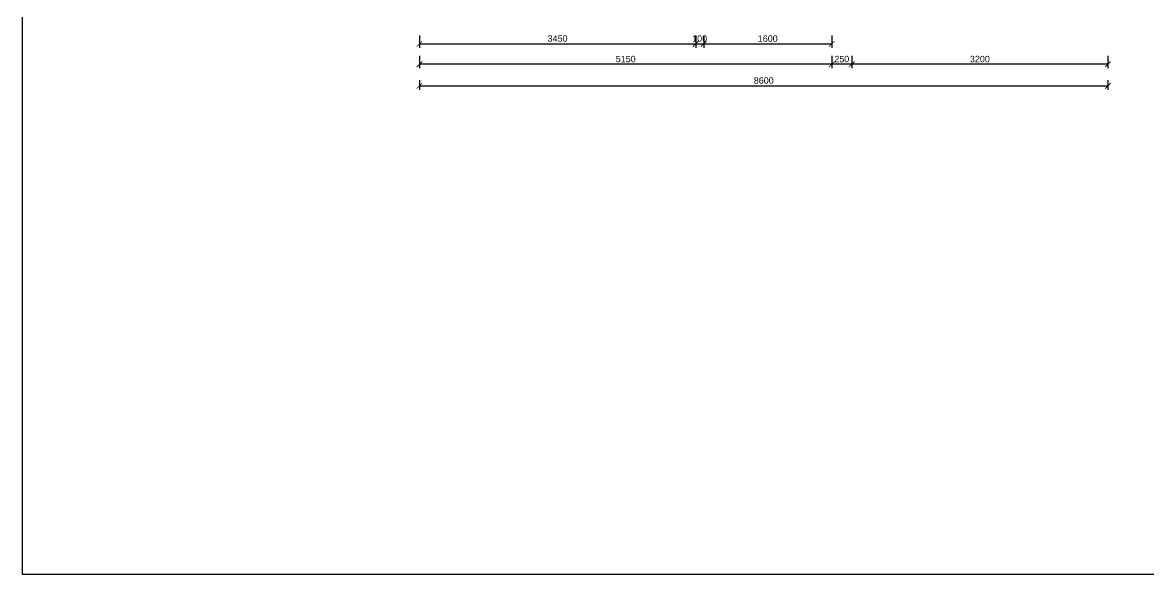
# Model space of a CAD drawing. Header units: metres. Extents: x -98677 to 89321, y -16450 to 242692.
# Drawn here: x -49749 to -35684, y 71362 to 78262 of the extents above; entities that cross this region are included whole.
import ezdxf

# ---------------------------------------------------------------- set-up
doc = ezdxf.new("R2010")
doc.units = ezdxf.units.M
doc.header["$LTSCALE"] = 0.001
doc.layers.add('Méret', color=7, linetype='Continuous')
doc.styles.add('dada', font='arial.ttf', dxfattribs={"height": 80})
doc.dimstyles.new('kicsi folyamatos', dxfattribs={"dimscale": 100, "dimtxt": 1, "dimasz": 0.7, "dimexe": 0.5, "dimexo": 0, "dimgap": 0.25, "dimtad": 1, "dimtxsty": 'dada', "dimblk1": 'ARCHTICK', "dimblk2": 'ARCHTICK', "dimsah": 1, "dimcen": 2.5, "dimadec": 0, "dimazin": 0, "dimtfac": 1, "dimtmove": 0, "dimatfit": 3, "dimldrblk": 'ARCHTICK', "dimfxl": 1, "dimarcsym": 0})

# ---------------------------------------------------------------- blocks, each defined once
blk = doc.blocks.new('_ArchTick')
at = {"color": 0, "linetype": 'ByBlock', "const_width": 0.15}
blk.add_lwpolyline([(-0.5, -0.5), (0.5, 0.5)], dxfattribs=at)
blk = doc.blocks.new('*D181')
at = {"layer": 'Defpoints', "color": 0, "ltscale": 10000}
for p in [(-44790, 77541), (-36190, 77541), (-36190, 77471)]:
    blk.add_point(p, dxfattribs=at)
at = {"layer": 'Méret', "color": 0, "lineweight": -2, "ltscale": 10000}
for p, q in [((-44790, 77541), (-44790, 77421)), ((-36190, 77541), (-36190, 77421)), ((-44790, 77471), (-36190, 77471))]:
    blk.add_line(p, q, dxfattribs=at)
at = {"layer": 'Méret', "color": 0, "lineweight": -2, "ltscale": 10000, "xscale": 70, "yscale": 70, "zscale": 70, "rotation": 180}
blk.add_blockref('_ArchTick', (-44790, 77471), dxfattribs=at)
at = {"layer": 'Méret', "color": 0, "lineweight": -2, "ltscale": 10000, "xscale": 70, "yscale": 70, "zscale": 70}
blk.add_blockref('_ArchTick', (-36190, 77471), dxfattribs=at)
at = {"layer": 'Méret', "color": 0, "ltscale": 10000, "insert": (-40490, 77537), "char_height": 80, "attachment_point": 5, "style": 'dada'}
blk.add_mtext('8600', dxfattribs=at)
blk = doc.blocks.new('*D182')
at = {"layer": 'Defpoints', "color": 0, "ltscale": 10000}
for p in [(-39390, 77845), (-36190, 77845), (-39390, 77740)]:
    blk.add_point(p, dxfattribs=at)
at = {"layer": 'Méret', "color": 0, "lineweight": -2, "ltscale": 10000}
for p, q in [((-39390, 77845), (-39390, 77690)), ((-36190, 77845), (-36190, 77690)), ((-36190, 77740), (-39390, 77740))]:
    blk.add_line(p, q, dxfattribs=at)
at = {"layer": 'Méret', "color": 0, "lineweight": -2, "ltscale": 10000, "xscale": 70, "yscale": 70, "zscale": 70, "rotation": 180}
blk.add_blockref('_ArchTick', (-39390, 77740), dxfattribs=at)
at = {"layer": 'Méret', "color": 0, "lineweight": -2, "ltscale": 10000, "xscale": 70, "yscale": 70, "zscale": 70}
blk.add_blockref('_ArchTick', (-36190, 77740), dxfattribs=at)
at = {"layer": 'Méret', "color": 0, "ltscale": 10000, "insert": (-37790, 77805), "char_height": 80, "attachment_point": 5, "style": 'dada'}
blk.add_mtext('3200', dxfattribs=at)
blk = doc.blocks.new('*D183')
at = {"layer": 'Defpoints', "color": 0, "ltscale": 10000}
for p in [(-39640, 77845), (-39390, 77845), (-39640, 77740)]:
    blk.add_point(p, dxfattribs=at)
at = {"layer": 'Méret', "color": 0, "lineweight": -2, "ltscale": 10000}
for p, q in [((-39640, 77845), (-39640, 77690)), ((-39390, 77845), (-39390, 77690)), ((-39390, 77740), (-39640, 77740))]:
    blk.add_line(p, q, dxfattribs=at)
at = {"layer": 'Méret', "color": 0, "lineweight": -2, "ltscale": 10000, "xscale": 70, "yscale": 70, "zscale": 70, "rotation": 180}
blk.add_blockref('_ArchTick', (-39640, 77740), dxfattribs=at)
at = {"layer": 'Méret', "color": 0, "lineweight": -2, "ltscale": 10000, "xscale": 70, "yscale": 70, "zscale": 70}
blk.add_blockref('_ArchTick', (-39390, 77740), dxfattribs=at)
at = {"layer": 'Méret', "color": 0, "ltscale": 10000, "insert": (-39515, 77805), "char_height": 80, "attachment_point": 5, "style": 'dada'}
blk.add_mtext('250', dxfattribs=at)
blk = doc.blocks.new('*D184')
at = {"layer": 'Defpoints', "color": 0, "ltscale": 10000}
for p in [(-44790, 77845), (-39640, 77845), (-44790, 77740)]:
    blk.add_point(p, dxfattribs=at)
at = {"layer": 'Méret', "color": 0, "lineweight": -2, "ltscale": 10000}
for p, q in [((-44790, 77845), (-44790, 77690)), ((-39640, 77845), (-39640, 77690)), ((-39640, 77740), (-44790, 77740))]:
    blk.add_line(p, q, dxfattribs=at)
at = {"layer": 'Méret', "color": 0, "lineweight": -2, "ltscale": 10000, "xscale": 70, "yscale": 70, "zscale": 70, "rotation": 180}
blk.add_blockref('_ArchTick', (-44790, 77740), dxfattribs=at)
at = {"layer": 'Méret', "color": 0, "lineweight": -2, "ltscale": 10000, "xscale": 70, "yscale": 70, "zscale": 70}
blk.add_blockref('_ArchTick', (-39640, 77740), dxfattribs=at)
at = {"layer": 'Méret', "color": 0, "ltscale": 10000, "insert": (-42215, 77805), "char_height": 80, "attachment_point": 5, "style": 'dada'}
blk.add_mtext('5150', dxfattribs=at)
blk = doc.blocks.new('*D185')
at = {"layer": 'Defpoints', "color": 0, "ltscale": 10000}
for p in [(-44790, 78098), (-41340, 78098), (-41340, 77995)]:
    blk.add_point(p, dxfattribs=at)
at = {"layer": 'Méret', "color": 0, "lineweight": -2, "ltscale": 10000}
for p, q in [((-44790, 78098), (-44790, 77945)), ((-41340, 78098), (-41340, 77945)), ((-44790, 77995), (-41340, 77995))]:
    blk.add_line(p, q, dxfattribs=at)
at = {"layer": 'Méret', "color": 0, "lineweight": -2, "ltscale": 10000, "xscale": 70, "yscale": 70, "zscale": 70, "rotation": 180}
blk.add_blockref('_ArchTick', (-44790, 77995), dxfattribs=at)
at = {"layer": 'Méret', "color": 0, "lineweight": -2, "ltscale": 10000, "xscale": 70, "yscale": 70, "zscale": 70}
blk.add_blockref('_ArchTick', (-41340, 77995), dxfattribs=at)
at = {"layer": 'Méret', "color": 0, "ltscale": 10000, "insert": (-43065, 78061), "char_height": 80, "attachment_point": 5, "style": 'dada'}
blk.add_mtext('3450', dxfattribs=at)
blk = doc.blocks.new('*D186')
at = {"layer": 'Defpoints', "color": 0, "ltscale": 10000}
for p in [(-41340, 78098), (-41240, 78098), (-41240, 77995)]:
    blk.add_point(p, dxfattribs=at)
at = {"layer": 'Méret', "color": 0, "lineweight": -2, "ltscale": 10000}
for p, q in [((-41340, 78098), (-41340, 77945)), ((-41240, 78098), (-41240, 77945)), ((-41340, 77995), (-41240, 77995))]:
    blk.add_line(p, q, dxfattribs=at)
at = {"layer": 'Méret', "color": 0, "lineweight": -2, "ltscale": 10000, "xscale": 70, "yscale": 70, "zscale": 70, "rotation": 180}
blk.add_blockref('_ArchTick', (-41340, 77995), dxfattribs=at)
at = {"layer": 'Méret', "color": 0, "lineweight": -2, "ltscale": 10000, "xscale": 70, "yscale": 70, "zscale": 70}
blk.add_blockref('_ArchTick', (-41240, 77995), dxfattribs=at)
at = {"layer": 'Méret', "color": 0, "ltscale": 10000, "insert": (-41290, 78061), "char_height": 80, "attachment_point": 5, "style": 'dada'}
blk.add_mtext('100', dxfattribs=at)
blk = doc.blocks.new('*D187')
at = {"layer": 'Defpoints', "color": 0, "ltscale": 10000}
for p in [(-41240, 78098), (-39640, 78098), (-39640, 77995)]:
    blk.add_point(p, dxfattribs=at)
at = {"layer": 'Méret', "color": 0, "lineweight": -2, "ltscale": 10000}
for p, q in [((-41240, 78098), (-41240, 77945)), ((-39640, 78098), (-39640, 77945)), ((-41240, 77995), (-39640, 77995))]:
    blk.add_line(p, q, dxfattribs=at)
at = {"layer": 'Méret', "color": 0, "lineweight": -2, "ltscale": 10000, "xscale": 70, "yscale": 70, "zscale": 70, "rotation": 180}
blk.add_blockref('_ArchTick', (-41240, 77995), dxfattribs=at)
at = {"layer": 'Méret', "color": 0, "lineweight": -2, "ltscale": 10000, "xscale": 70, "yscale": 70, "zscale": 70}
blk.add_blockref('_ArchTick', (-39640, 77995), dxfattribs=at)
at = {"layer": 'Méret', "color": 0, "ltscale": 10000, "insert": (-40440, 78061), "char_height": 80, "attachment_point": 5, "style": 'dada'}
blk.add_mtext('1600', dxfattribs=at)

msp = doc.modelspace()

# ---------------------------------------------------------------- linework, layer by layer
at = {"ltscale": 10000}
msp.add_lwpolyline([(-49749.309, 99183.816), (15050.315, 99183.816), (15050.315, 71361.755), (-49749.309, 71361.755)], close=True, dxfattribs=at)

# ---------------------------------------------------------------- dimensions: what is measured, and where the dimension line sits
at = {"layer": 'Méret', "ltscale": 10000}
for base, p1, p2, picture, middle in [((-41339.787, 77994.76), (-44789.787, 78097.804), (-41339.787, 78097.804), '*D185', (-43064.787, 78060.633)), ((-39639.787, 77994.76), (-41239.787, 78097.804), (-39639.787, 78097.804), '*D187', (-40439.787, 78060.605)), ((-44789.787, 77739.564), (-39639.787, 77845.25), (-44789.787, 77845.25), '*D184', (-42214.787, 77805.41)), ((-39639.787, 77739.564), (-39389.787, 77845.25), (-39639.787, 77845.25), '*D183', (-39514.787, 77805.41)), ((-39389.787, 77739.564), (-36189.787, 77845.25), (-39389.787, 77845.25), '*D182', (-37789.787, 77805.437)), ((-36189.787, 77470.89), (-44789.787, 77541.347), (-36189.787, 77541.347), '*D181', (-40489.787, 77536.735))]:
    dim = msp.add_linear_dim(base=base, p1=p1, p2=p2, dimstyle='kicsi folyamatos', dxfattribs=at)
    dim.commit()
    dim.dimension.update_dxf_attribs({"geometry": picture, "text_midpoint": middle})
dim = msp.add_linear_dim(base=(-41239.787, 77994.76), p1=(-41339.787, 78097.804), p2=(-41239.787, 78097.804), dimstyle='kicsi folyamatos', dxfattribs=at)
dim.commit()
dim.dimension.update_dxf_attribs({"geometry": '*D186', "text_midpoint": (-41289.787, 77994.76), "dimtype": 160})

doc.saveas('drawing.dxf')
